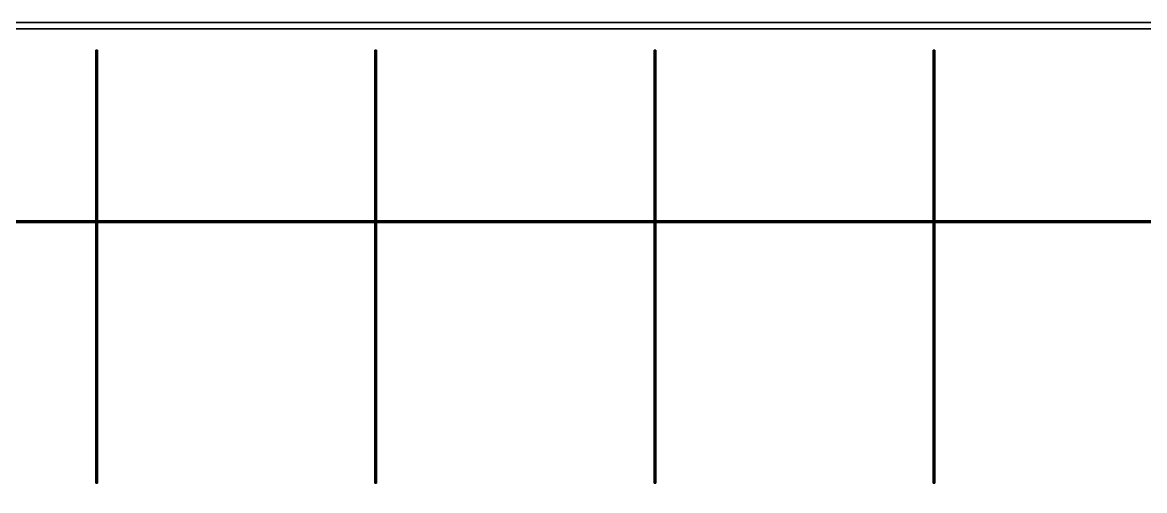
# Model space of a CAD drawing. Header units: metres. Extents: x -0.1 to 82.2, y -4 to 82.7.
# Drawn here: x 17.77 to 43.9, y 71.73 to 82.65 of the extents above; entities that cross this region are included whole.
import ezdxf

# ---------------------------------------------------------------- set-up
doc = ezdxf.new("R2010")
doc.units = ezdxf.units.M
doc.layers.add('A-SITE', color=8, linetype='Continuous')
doc.layers.add('A-SITE-JNT', color=9, linetype='Continuous')

msp = doc.modelspace()

# ---------------------------------------------------------------- linework, layer by layer
at = {"layer": 'A-SITE'}
for points in [[(-0.15, -0.15, -0.18), (-0.15, 82.65, -0.18), (82.15, 82.65, -0.18), (82.15, -0.15, -0.18)], [(-0.15, -0.15, -0.02), (82.15, -0.15, -0.02), (82.15, 82.65, -0.02), (-0.15, 82.65, -0.02)], [(-0.15, 82.65, -0.18), (-0.15, 82.65, -0.02), (82.15, 82.65, -0.02), (82.15, 82.65, -0.18)], [(0, 0, -0.6), (0, 82.5, -0.6), (82, 82.5, -0.6), (82, 0, -0.6)], [(0, 0), (82, 0), (82, 82.5), (0, 82.5)], [(0, 82.5, -0.6), (0, 82.5), (82, 82.5), (82, 82.5, -0.6)]]:
    msp.add_3dface(points, dxfattribs=at)
at = {"layer": 'A-SITE-JNT'}
for points in [[(19.48, 71.9, 0.002), (19.48, 82, 0.002), (19.52, 82, 0.002), (19.52, 71.9, 0.002)], [(19.48, 71.9, 0.01), (19.52, 71.9, 0.01), (19.52, 82, 0.01), (19.48, 82, 0.01)], [(19.48, 71.9, 0.002), (19.48, 71.9, 0.01), (19.48, 82, 0.01), (19.48, 82, 0.002)], [(19.48, 82, 0.002), (19.48, 82, 0.01), (19.52, 82, 0.01), (19.52, 82, 0.002)], [(19.52, 71.9, 0.002), (19.52, 82, 0.002), (19.52, 82, 0.01), (19.52, 71.9, 0.01)], [(25.98, 71.9, 0.002), (25.98, 82, 0.002), (26.02, 82, 0.002), (26.02, 71.9, 0.002)], [(25.98, 71.9, 0.01), (26.02, 71.9, 0.01), (26.02, 82, 0.01), (25.98, 82, 0.01)], [(25.98, 71.9, 0.002), (25.98, 71.9, 0.01), (25.98, 82, 0.01), (25.98, 82, 0.002)], [(25.98, 82, 0.002), (25.98, 82, 0.01), (26.02, 82, 0.01), (26.02, 82, 0.002)], [(26.02, 71.9, 0.002), (26.02, 82, 0.002), (26.02, 82, 0.01), (26.02, 71.9, 0.01)], [(32.48, 71.9, 0.002), (32.48, 82, 0.002), (32.52, 82, 0.002), (32.52, 71.9, 0.002)], [(32.48, 71.9, 0.01), (32.52, 71.9, 0.01), (32.52, 82, 0.01), (32.48, 82, 0.01)], [(32.48, 71.9, 0.002), (32.48, 71.9, 0.01), (32.48, 82, 0.01), (32.48, 82, 0.002)], [(32.48, 82, 0.002), (32.48, 82, 0.01), (32.52, 82, 0.01), (32.52, 82, 0.002)], [(32.52, 71.9, 0.002), (32.52, 82, 0.002), (32.52, 82, 0.01), (32.52, 71.9, 0.01)], [(38.98, 71.9, 0.002), (38.98, 82, 0.002), (39.02, 82, 0.002), (39.02, 71.9, 0.002)], [(38.98, 71.9, 0.01), (39.02, 71.9, 0.01), (39.02, 82, 0.01), (38.98, 82, 0.01)], [(38.98, 71.9, 0.002), (38.98, 71.9, 0.01), (38.98, 82, 0.01), (38.98, 82, 0.002)], [(38.98, 82, 0.002), (38.98, 82, 0.01), (39.02, 82, 0.01), (39.02, 82, 0.002)], [(39.02, 71.9, 0.002), (39.02, 82, 0.002), (39.02, 82, 0.01), (39.02, 71.9, 0.01)], [(0.5, 77.98, 0.002), (0.5, 78.02, 0.002), (81.5, 78.02, 0.002), (81.5, 77.98, 0.002)], [(0.5, 77.98, 0.01), (81.5, 77.98, 0.01), (81.5, 78.02, 0.01), (0.5, 78.02, 0.01)], [(0.5, 78.02, 0.002), (0.5, 78.02, 0.01), (81.5, 78.02, 0.01), (81.5, 78.02, 0.002)], [(0.5, 77.98, 0.002), (81.5, 77.98, 0.002), (81.5, 77.98, 0.01), (0.5, 77.98, 0.01)], [(19.48, 71.9, 0.002), (19.52, 71.9, 0.002), (19.52, 71.9, 0.01), (19.48, 71.9, 0.01)], [(25.98, 71.9, 0.002), (26.02, 71.9, 0.002), (26.02, 71.9, 0.01), (25.98, 71.9, 0.01)], [(32.48, 71.9, 0.002), (32.52, 71.9, 0.002), (32.52, 71.9, 0.01), (32.48, 71.9, 0.01)], [(38.98, 71.9, 0.002), (39.02, 71.9, 0.002), (39.02, 71.9, 0.01), (38.98, 71.9, 0.01)]]:
    msp.add_3dface(points, dxfattribs=at)

doc.saveas('drawing.dxf')
